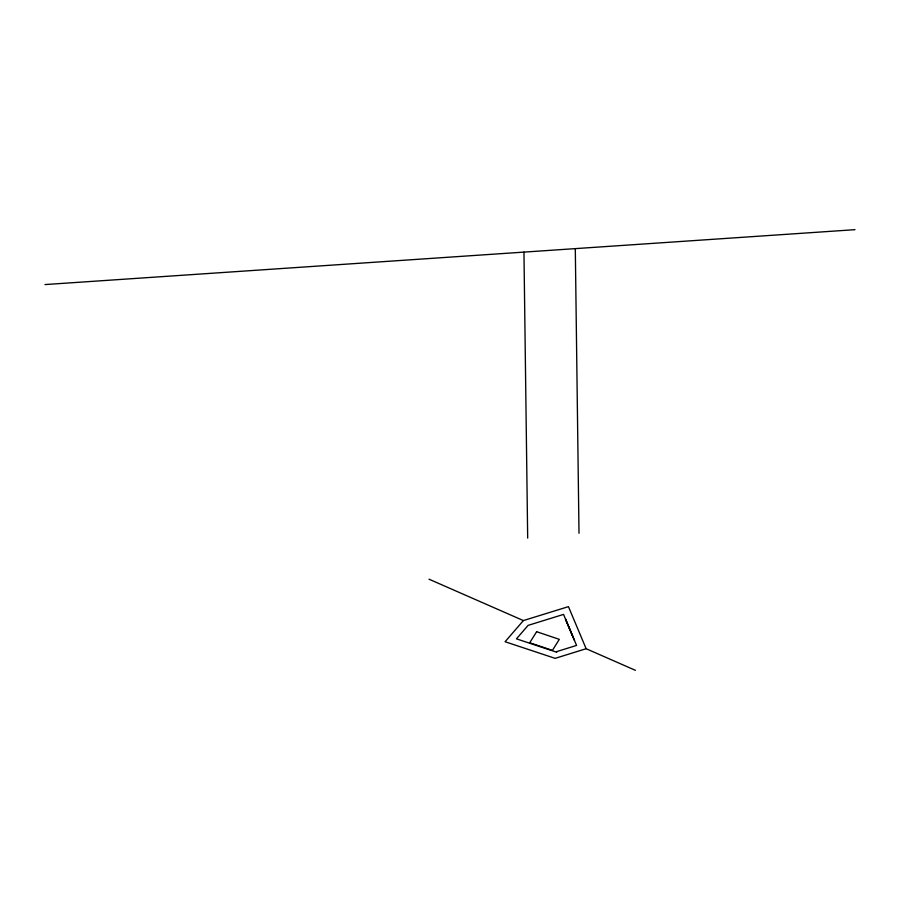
<?xml version="1.0" encoding="UTF-8"?>
<svg xmlns="http://www.w3.org/2000/svg" width="900" height="900" viewBox="0 0 900 900"><rect width="100%" height="100%" fill="white"/><g stroke="black" fill="none" stroke-linecap="round" stroke-linejoin="round"><path stroke-width="1.35" d="M586.136 648.72L568.451 606.645L523.384 620.572L505.091 641.734L555.131 658.35L586.136 648.72L635.434 670.331M574.459 640.384L565.549 619.166M45 284.569L855 229.669M429.007 579.195L523.384 620.572M565.504 619.178L576.574 645.424L556.538 651.656L556.774 652.23L516.465 638.842L528.12 625.365L563.558 614.408L573.188 637.391M575.303 248.625L579.004 533.273M523.957 252.101L527.681 538.099M536.636 631.71L529.729 642.746L552.409 650.385L559.316 639.349L536.636 631.71"/></g></svg>
